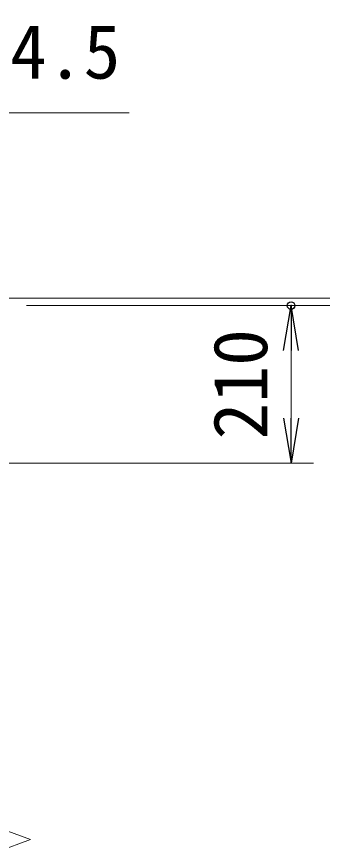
# Model space of a CAD drawing. Units: millimetres, scale not verified. Extents: x -6300 to 6300, y -4454 to 4456.
# Drawn here: x 1495 to 1903, y -996 to 106 of the extents above; entities that cross this region are included whole.
import ezdxf
from ezdxf.enums import TextEntityAlignment as Align

# ---------------------------------------------------------------- set-up
doc = ezdxf.new("R2010")
doc.units = ezdxf.units.MM
doc.header["$LTSCALE"] = 20
doc.header["$PDMODE"] = 32
doc.header["$PDSIZE"] = 10
for name, color, linetype, lineweight in [('0-6_D-STR-DIM', 7, 'Continuous', 13), ('0-8_Defpoints', 8, 'Continuous', 25), ('0-9_D-STR-TXT', 7, 'Continuous', 13)]:
    doc.layers.add(name, color=color, linetype=linetype, lineweight=lineweight)
doc.layers.add('0-7_0', color=7, linetype='Continuous')
doc.styles.add('ＭＳ ゴシック', font='')
doc.styles.get('ＭＳ ゴシック').set_extended_font_data('MS Gothic')

# ---------------------------------------------------------------- blocks, each defined once
blk = doc.blocks.new('_Open')
at = {"layer": '0-7_0'}
blk.add_line((-20, 3.333), (0, 0), dxfattribs=at)
blk.add_lwpolyline([(-20, -3.333), (0, 0), (-20, 0)], dxfattribs=at)

msp = doc.modelspace()

# ---------------------------------------------------------------- linework, layer by layer
at = {"layer": '0-6_D-STR-DIM'}
for p, q in [((767.64, -269.74), (2431.44, -269.74)), ((767.64, -269.74), (2251.44, -269.74)), ((1508.89, -279.74), (1891.44, -279.74)), ((1508.89, -279.74), (2071.44, -279.74)), ((1508.89, -279.74), (2251.44, -279.74)), ((1508.89, -279.74), (2251.44, -279.74)), ((1861.44, -429.74), (1861.44, -339.74)), ((757.72, -489.74), (1891.44, -489.74)), ((1514.13, -991.91), (1478.89, -979.09)), ((1443.65, -1017.57), (1514.13, -991.91))]:
    msp.add_line(p, q, dxfattribs=at)
at = {"layer": '0-8_Defpoints'}
msp.add_point((1861.44, -279.74), dxfattribs=at)
at = {"layer": '0-9_D-STR-TXT'}
msp.add_lwpolyline([(1645.83, -22.49), (797.36, -22.49), (709.62, -271.65)], dxfattribs=at)

# ---------------------------------------------------------------- block references
at = {"layer": '0-6_D-STR-DIM', "xscale": 3, "yscale": 3}
for p, rotation in [((1861.44, -279.74), 90), ((1861.44, -489.74), 270)]:
    msp.add_blockref('_Open', p, dxfattribs=dict(at, rotation=rotation))

# ---------------------------------------------------------------- texts
at = {"layer": '0-6_D-STR-DIM', "style": 'ＭＳ ゴシック'}
msp.add_text('210', height=72.14, rotation=90, dxfattribs=at).set_placement((1851.31, -458.24), align=Align.BOTTOM_LEFT)
at = {"layer": '0-9_D-STR-TXT', "style": 'ＭＳ ゴシック'}
msp.add_text('門柱 φ114.3x4.5', height=72.14, dxfattribs=at).set_placement((871.84, 1.34), align=Align.BOTTOM_LEFT)

doc.saveas('drawing.dxf')
